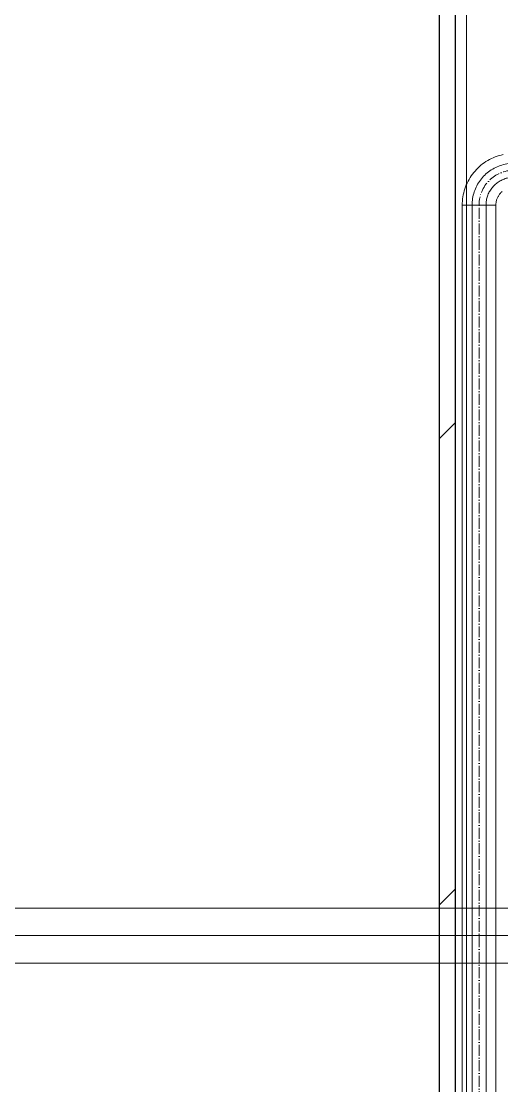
# Model space of a CAD drawing. Header units: millimetres. Extents: x -88595 to 880822, y -1054509 to -148035.
# Drawn here: x 421123 to 421560, y -243599 to -242630 of the extents above; entities that cross this region are included whole.
import ezdxf

# ---------------------------------------------------------------- set-up
doc = ezdxf.new("R2010")
doc.units = ezdxf.units.MM
doc.linetypes.add('$8$ADSK_Осевая', pattern=[14, 10, -2, 0, -2])
for name, color, linetype, lineweight in [('Изоляция', 7, 'Continuous', 18), ('Оборудование', 7, 'Continuous', 18), ('Ограждение', 7, 'Continuous', 9), ('Стены наружные', 7, 'Continuous', 18), ('Трубопровод', 7, 'Continuous', 18), ('Трубопроводы', 7, 'Continuous', 18)]:
    doc.layers.add(name, color=color, linetype=linetype, lineweight=lineweight)

# ---------------------------------------------------------------- blocks, each defined once
blk = doc.blocks.new('$0$ADSK_МедьПайка_Отвод-гнутая труба - Отвод _гнутая труба_-V41-В_Координация_3 этаж ОВ3')
at = {"layer": 'Трубопроводы', "color": 134, "true_color": 0x00a6a6}
for p, q in [((6.35, 31.75), (-6.35, 31.75)), ((6.35, 31.75), (-6.35, 31.75)), ((-31.75, 6.35), (-31.75, -6.35)), ((-31.75, 6.35), (-31.75, -6.35))]:
    blk.add_line(p, q, dxfattribs=at)
at = {"layer": 'Трубопроводы', "color": 134, "true_color": 0x00a6a6, "flags": 128}
for points in [[(-31.75, -6.35), (-30.23, -6.32), (-28.71, -6.23), (-27.19, -6.08), (-25.68, -5.86), (-24.18, -5.59), (-22.69, -5.26), (-21.22, -4.87), (-19.77, -4.42), (-18.33, -3.91), (-16.91, -3.34), (-15.52, -2.72), (-14.16, -2.04), (-12.82, -1.31), (-11.51, -0.53), (-10.24, 0.3), (-9, 1.19), (-7.79, 2.12), (-6.63, 3.11), (-5.5, 4.13), (-4.42, 5.21), (-3.38, 6.32), (-2.38, 7.47), (-1.44, 8.67), (-0.54, 9.9), (0.31, 11.16), (1.11, 12.46), (1.85, 13.79), (2.54, 15.15), (3.18, 16.54), (3.76, 17.94), (4.28, 19.38), (4.75, 20.83), (5.16, 22.29), (5.51, 23.78), (5.8, 25.27), (6.02, 26.78), (6.19, 28.3), (6.3, 29.82), (6.35, 31.34), (6.35, 31.75)], [(-6.35, 31.75), (-6.37, 30.73), (-6.43, 29.72), (-6.53, 28.71), (-6.67, 27.7), (-6.86, 26.7), (-7.08, 25.71), (-7.34, 24.73), (-7.64, 23.76), (-7.98, 22.8), (-8.36, 21.86), (-8.77, 20.93), (-9.22, 20.02), (-9.71, 19.13), (-10.23, 18.26), (-10.79, 17.41), (-11.38, 16.58), (-12, 15.78), (-12.65, 15), (-13.34, 14.25), (-14.05, 13.53), (-14.8, 12.84), (-15.57, 12.17), (-16.36, 11.54), (-17.18, 10.94), (-18.03, 10.38), (-18.89, 9.84), (-19.78, 9.35), (-20.68, 8.89), (-21.61, 8.46), (-22.55, 8.08), (-23.5, 7.73), (-24.47, 7.42), (-25.45, 7.14), (-26.44, 6.91), (-27.43, 6.72), (-28.44, 6.57), (-29.45, 6.45), (-30.46, 6.38), (-31.48, 6.35), (-31.75, 6.35)]]:
    blk.add_lwpolyline(points, dxfattribs=at)
blk = doc.blocks.new('3 этаж')
at = {"layer": 'Ограждение'}
blk.add_line((433408.9, 681623.86), (433408.9, 684918.86), dxfattribs=at)
at = {"layer": 'Стены наружные', "lineweight": 30}
for p, q in [((433383.9, 686753.86), (433383.9, 681478.86)), ((433398.9, 681613.86), (433398.9, 686618.86))]:
    blk.add_line(p, q, dxfattribs=at)
at = {"layer": 'Стены наружные', "linetype": 'Continuous', "lineweight": 9}
for p, q in [((433383.9, 683415.38), (433398.9, 683430.38)), ((433383.9, 682991.12), (433398.9, 683006.12))]:
    blk.add_line(p, q, dxfattribs=at)

msp = doc.modelspace()

# ---------------------------------------------------------------- linework, layer by layer
at = {"layer": 'Изоляция', "color": 134, "true_color": 0x00a6a6}
for p, q in [((421524.27, -245305.95), (421524.27, -242797.58)), ((421524.27, -242797.67), (421554.97, -242797.67)), ((421533.27, -245305.95), (421533.27, -242797.58)), ((421545.97, -245305.95), (421545.97, -242797.58)), ((421554.97, -245305.95), (421554.97, -242797.58))]:
    msp.add_line(p, q, dxfattribs=at)
at = {"layer": 'Изоляция', "color": 134, "true_color": 0x00a6a6, "flags": 128}
for points in [[(421524.27, -242797.67), (421524.31, -242795.79), (421524.42, -242793.91), (421524.61, -242792.03), (421524.87, -242790.17), (421525.21, -242788.31), (421525.62, -242786.48), (421526.11, -242784.66), (421526.66, -242782.86), (421527.29, -242781.08), (421527.99, -242779.33), (421528.76, -242777.61), (421529.59, -242775.92), (421530.5, -242774.27), (421531.47, -242772.65), (421532.5, -242771.08), (421533.59, -242769.54), (421534.75, -242768.06), (421535.96, -242766.62), (421537.23, -242765.22), (421538.56, -242763.88), (421539.93, -242762.6), (421541.36, -242761.37), (421542.84, -242760.2), (421544.36, -242759.09), (421545.92, -242758.04), (421547.53, -242757.05), (421549.17, -242756.13), (421550.85, -242755.28), (421552.56, -242754.49), (421554.3, -242753.77), (421556.07, -242753.13), (421557.87, -242752.55), (421559.68, -242752.05), (421561.52, -242751.61)], [(421560.56, -242785.34), (421560.07, -242785.78), (421559.61, -242786.25), (421559.16, -242786.73), (421558.73, -242787.22), (421558.32, -242787.74), (421557.94, -242788.27), (421557.57, -242788.81), (421557.23, -242789.37), (421556.91, -242789.94), (421556.61, -242790.53), (421556.34, -242791.12), (421556.09, -242791.73), (421555.86, -242792.35), (421555.66, -242792.97), (421555.48, -242793.6), (421555.33, -242794.24), (421555.21, -242794.88), (421555.11, -242795.53), (421555.04, -242796.19), (421554.99, -242796.84), (421554.97, -242797.5), (421554.97, -242797.67)]]:
    msp.add_lwpolyline(points, dxfattribs=at)
at = {"layer": 'Трубопровод', "color": 24, "linetype": 'Continuous', "true_color": 0xa52900}
for p, q in [((425614.18, -243437.37), (418138.23, -243437.37)), ((418138.23, -243487.37), (425614.18, -243487.37))]:
    msp.add_line(p, q, dxfattribs=at)
at = {"layer": 'Трубопровод', "color": 24, "true_color": 0xa52900}
msp.add_line((425614.18, -243462.37), (418138.23, -243462.37), dxfattribs=at)
msp.add_line((425614.18, -243462.37), (418138.23, -243462.37), dxfattribs=at)
at = {"layer": 'Трубопроводы', "color": 134, "linetype": '$8$ADSK_Осевая', "true_color": 0x00a6a6}
msp.add_line((421539.62, -245305.95), (421539.62, -242797.58), dxfattribs=at)
msp.add_arc((421571.37, -242797.67), 31.75, 90, 180, dxfattribs=at)

# ---------------------------------------------------------------- block references
at = {"layer": 'Оборудование', "color": 5, "true_color": 0x0000ff}
msp.add_blockref('3 этаж', (-11880.65, -926425.79), dxfattribs=at)
at = {"layer": 'Трубопроводы', "color": 134, "true_color": 0x00a6a6, "xscale": -1, "rotation": 270}
msp.add_blockref('$0$ADSK_МедьПайка_Отвод-гнутая труба - Отвод _гнутая труба_-V41-В_Координация_3 этаж ОВ3', (421539.62, -242765.92), dxfattribs=at)

doc.saveas('drawing.dxf')
